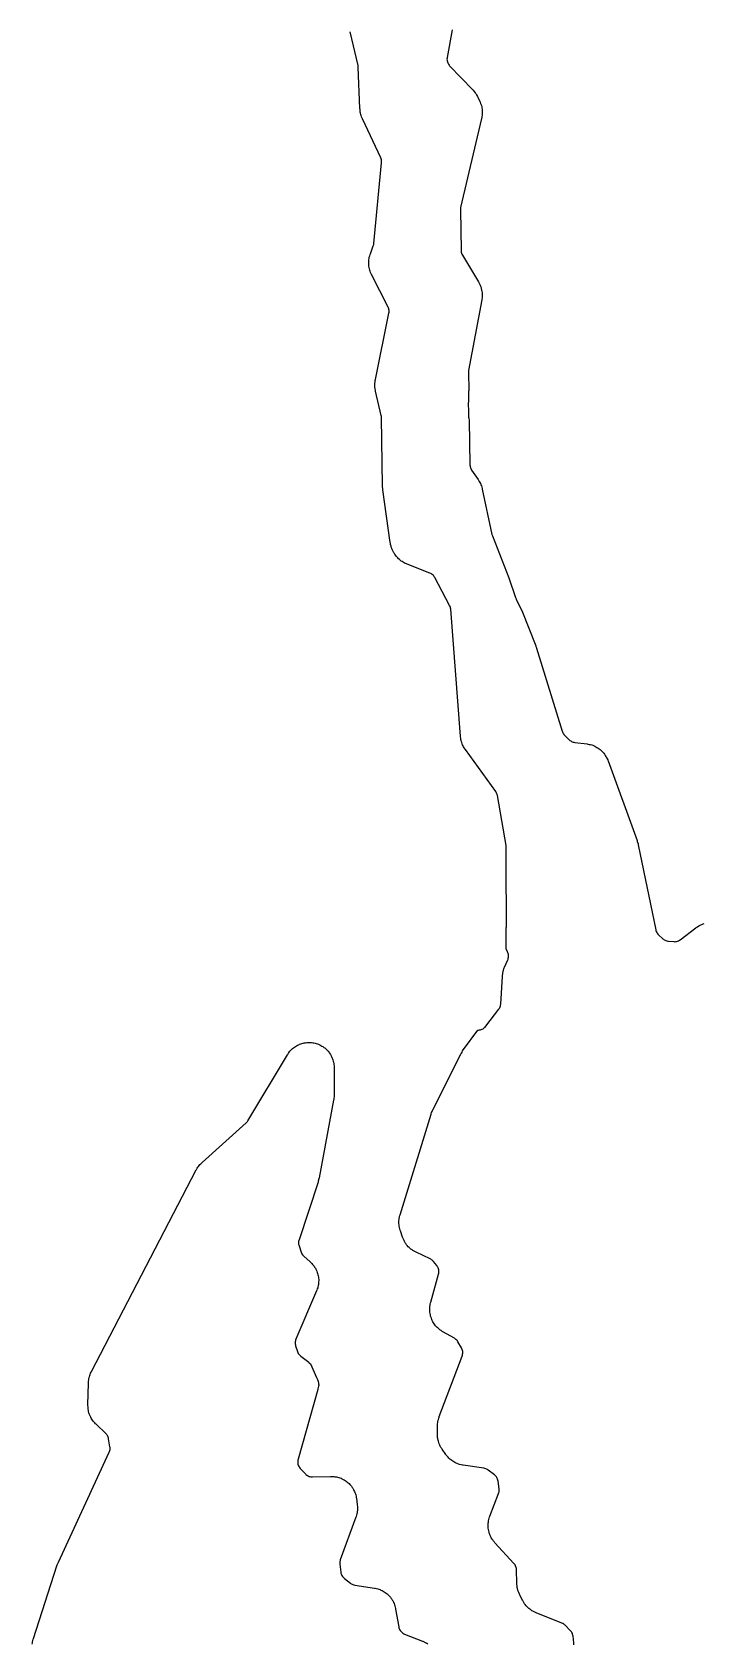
# Model space of a CAD drawing. Header units: millimetres. Extents: x 13 to 182, y 21 to 298.
# Drawn here: x 121.3 to 142.4, y 166.7 to 217.3 of the extents above; entities that cross this region are included whole.
import ezdxf

# ---------------------------------------------------------------- set-up
doc = ezdxf.new("R2010")
doc.units = ezdxf.units.MM
doc.layers.add('CUT', color=7, linetype='CONTINUOUS')

msp = doc.modelspace()

# ---------------------------------------------------------------- linework, layer by layer
at = {"layer": 'CUT'}
for points in [[(134.4704, 217.417), (134.3167, 216.5448), (134.3131, 216.5169), (134.3121, 216.4887), (134.3138, 216.4606), (134.3181, 216.4328), (134.3251, 216.4055), (134.3345, 216.379), (134.3464, 216.3534), (134.3606, 216.3291), (134.3771, 216.3063), (134.3956, 216.285), (135.1196, 215.5302), (135.1361, 215.512), (135.1681, 215.4748), (135.198, 215.4359), (135.2188, 215.4056), (135.2443, 215.3637), (135.2674, 215.3204), (135.2784, 215.2985), (135.3436, 215.159), (135.3522, 215.1393), (135.3685, 215.0996), (135.3829, 215.0592), (135.3922, 215.0284), (135.4027, 214.9868), (135.409, 214.9552), (135.4155, 214.9128), (135.4188, 214.8808), (135.4211, 214.8379), (135.4214, 214.8057), (135.4196, 214.7628), (135.4168, 214.7308), (135.411, 214.6882), (135.4032, 214.646), (135.3988, 214.625), (134.7411, 211.831), (134.7364, 211.8068), (134.7338, 211.7823), (134.7332, 211.7576), (134.753, 210.4789), (134.7552, 210.4476), (134.7606, 210.4166), (134.7692, 210.3863), (134.781, 210.3572), (134.7957, 210.3294), (135.3002, 209.4876), (135.3116, 209.4674), (135.3334, 209.4264), (135.3531, 209.3842), (135.3662, 209.3519), (135.3814, 209.308), (135.391, 209.2745), (135.4016, 209.2293), (135.4078, 209.195), (135.4137, 209.1489), (135.4163, 209.1141), (135.4173, 209.0677), (135.4163, 209.0328), (135.4126, 208.9865), (135.4065, 208.9404), (135.4028, 208.9175), (134.9913, 206.7039), (134.9873, 206.6741), (134.9863, 206.6441), (134.996, 206.062), (134.9928, 206.0464), (134.9883, 206.0163), (134.9868, 205.9858), (134.9873, 205.7493), (134.9759, 205.655), (134.9737, 205.6235), (134.9749, 205.5919), (134.9794, 205.5606), (134.9878, 205.5181), (134.9884, 205.2665), (134.9904, 205.2323), (134.9963, 205.1985), (135.0115, 205.1342), (135.0348, 203.7323), (135.0367, 203.7031), (135.0414, 203.6742), (135.049, 203.646), (135.0592, 203.6186), (135.0721, 203.5923), (135.0874, 203.5675), (135.2922, 203.2692), (135.3043, 203.2507), (135.3273, 203.2133), (135.3486, 203.1748), (135.3631, 203.1452), (135.3804, 203.1048), (135.3919, 203.0739), (135.4053, 203.032), (135.4166, 202.9895), (135.4217, 202.9681), (135.7258, 201.5446), (135.7319, 201.5208), (135.74, 201.4974), (136.2569, 200.1843), (136.4631, 199.5642), (136.4706, 199.5441), (136.4818, 199.5171), (136.4907, 199.4976), (136.6614, 199.1563), (137.1011, 198.0392), (137.1069, 198.0235), (137.1208, 197.9839), (137.1261, 197.9679), (137.933, 195.3622), (137.943, 195.3348), (137.9555, 195.3085), (137.9706, 195.2836), (137.988, 195.2603), (138.0076, 195.2387), (138.156, 195.0905), (138.1769, 195.0714), (138.1996, 195.0545), (138.2237, 195.0397), (138.2491, 195.0273), (138.2756, 195.0173), (138.3029, 195.0099), (138.3308, 195.005), (138.7167, 194.9568), (138.7389, 194.9535), (138.7831, 194.9457), (138.8269, 194.9357), (138.8593, 194.9266), (138.8946, 194.9147), (138.9123, 194.9075), (138.9541, 194.889), (138.995, 194.8685), (139.0247, 194.8515), (139.0633, 194.8269), (139.0912, 194.807), (139.1271, 194.7787), (139.1528, 194.7561), (139.1856, 194.7242), (139.2089, 194.6991), (139.2383, 194.664), (139.259, 194.6367), (139.2846, 194.5988), (139.3083, 194.5598), (139.3197, 194.5399), (139.3644, 194.4569), (139.3662, 194.4527), (139.3744, 194.4318), (140.2836, 191.9234), (140.2936, 191.8925), (140.3157, 191.8143), (140.3234, 191.7827), (140.8724, 189.1176), (140.8801, 189.0879), (140.8908, 189.0592), (140.9044, 189.0316), (140.9208, 189.0057), (140.9397, 188.9815), (140.9609, 188.9594), (141.0943, 188.8342), (141.1163, 188.8155), (141.1401, 188.7989), (141.1653, 188.7847), (141.1917, 188.7731), (141.2192, 188.764), (141.2474, 188.7576), (141.2761, 188.7539), (141.4364, 188.7414), (141.4677, 188.7406), (141.4989, 188.743), (141.5297, 188.7487), (141.5597, 188.7576), (141.5887, 188.7695), (141.6162, 188.7844), (141.642, 188.8021), (142.1292, 189.1744), (142.1472, 189.1875), (142.1838, 189.2127), (142.2216, 189.2361), (142.2508, 189.2522), (142.2908, 189.2717), (142.3214, 189.2848), (142.3631, 189.3003), (142.3948, 189.3104)], [(138.294, 166.6351), (138.2954, 166.6648), (138.2939, 166.6945), (138.2731, 166.9026), (138.2687, 166.9318), (138.2615, 166.9603), (138.2515, 166.988), (138.2389, 167.0146), (138.2237, 167.0399), (138.2061, 167.0635), (138.1862, 167.0853), (138.0262, 167.2446), (138.0038, 167.2648), (137.9794, 167.2826), (137.9535, 167.2979), (137.9261, 167.3105), (137.1156, 167.6353), (137.0943, 167.6445), (137.0523, 167.6638), (137.0114, 167.6854), (136.9816, 167.703), (136.9431, 167.7287), (136.9153, 167.7493), (136.8796, 167.7787), (136.854, 167.8021), (136.8215, 167.8351), (136.7985, 167.861), (136.7696, 167.8971), (136.7494, 167.9252), (136.7243, 167.9641), (136.7013, 168.0042), (136.6903, 168.0245), (136.5988, 168.2047), (136.5883, 168.227), (136.5684, 168.2721), (136.551, 168.3182), (136.54, 168.3535), (136.5277, 168.4012), (136.5206, 168.4375), (136.5136, 168.4863), (136.5094, 168.5354), (136.508, 168.56), (136.4944, 168.9976), (136.4919, 169.028), (136.4864, 169.058), (136.4778, 169.0872), (136.4664, 169.1154), (136.4521, 169.1423), (136.4351, 169.1676), (136.4157, 169.1911), (135.8187, 169.8424), (135.8038, 169.8595), (135.7749, 169.8944), (135.7478, 169.9307), (135.7289, 169.9588), (135.7056, 169.9977), (135.6897, 170.0276), (135.6704, 170.0686), (135.6575, 170.1), (135.6424, 170.1427), (135.6328, 170.1752), (135.6221, 170.2192), (135.6157, 170.2525), (135.6095, 170.2974), (135.6066, 170.3312), (135.6049, 170.3765), (135.6053, 170.4104), (135.6082, 170.4556), (135.6121, 170.4893), (135.6195, 170.534), (135.6267, 170.5671), (135.6386, 170.6108), (135.6527, 170.6539), (135.6602, 170.6752), (135.9337, 171.3889), (135.943, 171.4176), (135.9495, 171.4471), (135.9529, 171.4771), (135.9533, 171.5073), (135.9507, 171.5373), (135.9172, 171.7794), (135.9118, 171.8082), (135.9036, 171.8364), (135.8926, 171.8637), (135.8791, 171.8897), (135.863, 171.9143), (135.8447, 171.9372), (135.8241, 171.9582), (135.8017, 171.9771), (135.6069, 172.1252), (135.5821, 172.1422), (135.5557, 172.1566), (135.528, 172.1683), (135.4993, 172.1772), (135.4698, 172.1831), (134.8213, 172.2803), (134.7988, 172.2843), (134.7541, 172.2933), (134.7099, 172.3046), (134.6773, 172.3147), (134.6345, 172.3304), (134.6031, 172.3438), (134.5621, 172.3637), (134.5322, 172.3802), (134.4934, 172.4042), (134.4653, 172.4236), (134.4292, 172.4514), (134.4032, 172.4736), (134.3701, 172.5049), (134.3465, 172.5296), (134.3167, 172.5641), (134.2887, 172.6001), (134.2751, 172.6184), (134.1609, 172.7814), (134.148, 172.801), (134.1232, 172.8407), (134.1004, 172.8817), (134.085, 172.9133), (134.0666, 172.9564), (134.0546, 172.9894), (134.0408, 173.0342), (134.0322, 173.0683), (134.0232, 173.1143), (134.0182, 173.149), (134.0141, 173.1957), (134.0123, 173.2426), (134.012, 173.266), (134.0158, 173.5257), (134.0165, 173.5452), (134.0188, 173.5842), (134.0227, 173.623), (134.027, 173.6519), (134.0342, 173.6902), (134.041, 173.7187), (134.0516, 173.7563), (134.0638, 173.7933), (134.0703, 173.8117), (134.7891, 175.7121), (134.7982, 175.7403), (134.8045, 175.7693), (134.8079, 175.7988), (134.8083, 175.8285), (134.8059, 175.8581), (134.8005, 175.8873), (134.7922, 175.9159), (134.7811, 175.9434), (134.7674, 175.9698), (134.6549, 176.1621), (134.6375, 176.1885), (134.6174, 176.2129), (134.5949, 176.235), (134.5702, 176.2547), (134.5436, 176.2717), (134.1811, 176.4766), (134.1624, 176.4878), (134.1256, 176.5111), (134.0899, 176.5361), (134.0641, 176.5561), (134.031, 176.5845), (134.0073, 176.6069), (133.9771, 176.6383), (133.9556, 176.6629), (133.9286, 176.6971), (133.9096, 176.7237), (133.886, 176.7603), (133.8697, 176.7886), (133.8498, 176.8274), (133.8363, 176.8571), (133.8202, 176.8976), (133.8097, 176.9285), (133.7976, 176.9704), (133.7901, 177.0022), (133.7821, 177.045), (133.7762, 177.0882), (133.7741, 177.1068), (133.7729, 177.1253), (133.7712, 177.1653), (133.7713, 177.2056), (133.7727, 177.2357), (133.7764, 177.2758), (133.7805, 177.3057), (133.7878, 177.3453), (133.7968, 177.3845), (133.8018, 177.4041), (134.0466, 178.2848), (134.0529, 178.3126), (134.0565, 178.3409), (134.0575, 178.3695), (134.0557, 178.3979), (134.0513, 178.4261), (134.0441, 178.4538), (134.0344, 178.4806), (134.0222, 178.5064), (134.0075, 178.5309), (133.9907, 178.5539), (133.8847, 178.6847), (133.8669, 178.7049), (133.8473, 178.7233), (133.8262, 178.7399), (133.8036, 178.7545), (133.7799, 178.7671), (133.339, 178.9757), (133.319, 178.9857), (133.2796, 179.0068), (133.2413, 179.0299), (133.2135, 179.0485), (133.1776, 179.0753), (133.1518, 179.0966), (133.1188, 179.1267), (133.0952, 179.1505), (133.0653, 179.1838), (133.0442, 179.2098), (133.0178, 179.2459), (132.9994, 179.2739), (132.9767, 179.3124), (132.9612, 179.3421), (132.9424, 179.3827), (132.9257, 179.4241), (132.9179, 179.4451), (132.8488, 179.6444), (132.8416, 179.667), (132.8285, 179.7125), (132.8178, 179.7587), (132.8116, 179.7936), (132.8058, 179.8406), (132.8033, 179.876), (132.8025, 179.9234), (132.8037, 179.9589), (132.8079, 180.0061), (132.8128, 180.0412), (132.822, 180.0877), (132.8335, 180.1336), (132.8399, 180.1565), (133.8121, 183.3147), (133.818, 183.3325), (133.8305, 183.368), (133.8446, 183.4029), (133.8601, 183.4372), (133.8682, 183.4542), (134.7573, 185.2221), (134.7662, 185.2388), (134.7845, 185.2718), (134.8043, 185.304), (134.8254, 185.3353), (134.8362, 185.3508), (135.286, 185.9626), (135.3034, 185.9623), (135.3328, 185.9647), (135.3619, 185.97), (135.3903, 185.9782), (135.4178, 185.9891), (135.444, 186.0026), (135.4688, 186.0187), (135.4919, 186.0371), (135.5131, 186.0577), (135.5321, 186.0803), (135.9396, 186.615), (135.9564, 186.6394), (135.9707, 186.6654), (135.9823, 186.6926), (135.9912, 186.7209), (135.9973, 186.7498), (136.0005, 186.7793), (136.0516, 187.6508), (136.0526, 187.6625), (136.0768, 187.8122), (136.0782, 187.8181), (136.0865, 187.8468), (136.0992, 187.8847), (136.1136, 187.9219), (136.1213, 187.9403), (136.2207, 188.1669), (136.2311, 188.1942), (136.2388, 188.2223), (136.2438, 188.2511), (136.2459, 188.2803), (136.2452, 188.3095), (136.2416, 188.3385), (136.2352, 188.367), (136.2261, 188.3948), (136.2143, 188.4215), (136.1801, 188.4901), (136.1743, 188.5003), (136.1742, 189.1555), (136.1769, 189.1724), (136.1786, 189.2047), (136.174, 191.2537), (136.1737, 191.2586), (136.1736, 191.7143), (136.1725, 191.7402), (136.1691, 191.7659), (135.8949, 193.337), (135.889, 193.3635), (135.8808, 193.3893), (135.8703, 193.4143), (135.8575, 193.4382), (135.8427, 193.4609), (134.8908, 194.7812), (134.8792, 194.7981), (134.8568, 194.8324), (134.8359, 194.8678), (134.8215, 194.8949), (134.8039, 194.932), (134.792, 194.9604), (134.7779, 194.9989), (134.7687, 195.0282), (134.7582, 195.0679), (134.7516, 195.0979), (134.7447, 195.1384), (134.7397, 195.1791), (134.7377, 195.1995), (134.4286, 199.1939), (134.4247, 199.2245), (134.4176, 199.2544), (134.4075, 199.2835), (134.3945, 199.3114), (133.9273, 200.1916), (133.9117, 200.2177), (133.8935, 200.2421), (133.873, 200.2645), (133.8504, 200.2847), (133.8258, 200.3025), (133.7995, 200.3178), (133.7718, 200.3303), (133.0599, 200.6094), (133.0406, 200.6175), (133.0023, 200.6346), (132.965, 200.6534), (132.9376, 200.6688), (132.9022, 200.691), (132.8764, 200.7089), (132.8431, 200.7344), (132.8191, 200.7546), (132.7884, 200.783), (132.7664, 200.8053), (132.7384, 200.8365), (132.7185, 200.8607), (132.6936, 200.8944), (132.6702, 200.9291), (132.6589, 200.9467), (132.6438, 200.9716), (132.6325, 200.9914), (132.6108, 201.0316), (132.5912, 201.0728), (132.5781, 201.1044), (132.5628, 201.1473), (132.553, 201.1801), (132.5421, 201.2244), (132.5334, 201.2692), (132.5297, 201.2917), (132.2964, 202.9511), (132.2934, 202.9789), (132.288, 203.0486), (132.2867, 203.0766), (132.254, 205.2196), (132.2518, 205.2515), (132.2463, 205.283), (132.0667, 206.0551), (132.0618, 206.0787), (132.0534, 206.1262), (132.0476, 206.1741), (132.0452, 206.2102), (132.0445, 206.2584), (132.0459, 206.2945), (132.0504, 206.3426), (132.0575, 206.3903), (132.0617, 206.4141), (132.4863, 208.501), (132.4906, 208.5295), (132.4923, 208.5582), (132.4912, 208.5869), (132.4873, 208.6154), (132.4807, 208.6434), (132.4715, 208.6707), (132.4597, 208.6969), (131.9409, 209.7161), (131.9309, 209.7372), (131.9119, 209.7799), (131.8951, 209.8234), (131.8843, 209.8567), (131.8721, 209.9017), (131.8648, 209.9359), (131.8574, 209.982), (131.8537, 210.0168), (131.8511, 210.0634), (131.8509, 210.0984), (131.8532, 210.145), (131.8567, 210.1798), (131.8638, 210.2259), (131.8708, 210.2602), (131.8827, 210.3053), (131.8968, 210.3498), (131.9044, 210.3719), (131.9961, 210.6157), (132.0044, 210.6409), (132.0103, 210.6667), (132.014, 210.6928), (132.2557, 213.2278), (132.257, 213.2596), (132.255, 213.2914), (132.2496, 213.3229), (132.2408, 213.3535), (132.2289, 213.3831), (131.6556, 214.6118), (131.6466, 214.6322), (131.6298, 214.6735), (131.615, 214.7156), (131.6056, 214.7476), (131.595, 214.7909), (131.5888, 214.8238), (131.5826, 214.8679), (131.5786, 214.9123), (131.5772, 214.9346), (131.5251, 216.2359), (131.5227, 216.2638), (131.5177, 216.2912), (131.274, 217.3496)], [(121.2783, 166.6494), (121.2835, 166.6921), (121.2889, 166.7239), (121.2981, 166.766), (121.3094, 166.8075), (121.3155, 166.8282), (122.0555, 169.1184), (122.0647, 169.144), (122.0894, 169.2072), (122.1, 169.2321), (123.6973, 172.6855), (123.7086, 172.7133), (123.7169, 172.7421), (123.7224, 172.7716), (123.7249, 172.8015), (123.7244, 172.8315), (123.7209, 172.8612), (123.6792, 173.1089), (123.6733, 173.1361), (123.665, 173.1625), (123.6542, 173.1881), (123.6411, 173.2126), (123.6258, 173.2358), (123.6084, 173.2575), (123.5892, 173.2774), (123.2842, 173.5649), (123.2693, 173.5796), (123.2403, 173.6097), (123.2126, 173.6411), (123.193, 173.6656), (123.1684, 173.6994), (123.1512, 173.7256), (123.1298, 173.7616), (123.1151, 173.7892), (123.0971, 173.8271), (123.085, 173.856), (123.0707, 173.8953), (123.0613, 173.9252), (123.0507, 173.9657), (123.0442, 173.9963), (123.0374, 174.0376), (123.0337, 174.0688), (123.0308, 174.1105), (123.0298, 174.1523), (123.0297, 174.1732), (123.0452, 174.8593), (123.0461, 174.8798), (123.0489, 174.9208), (123.0535, 174.9616), (123.0584, 174.992), (123.0668, 175.0322), (123.0744, 175.062), (123.0865, 175.1013), (123.0968, 175.1303), (123.1123, 175.1684), (123.1296, 175.2056), (123.1386, 175.2241), (126.433, 181.5638), (126.4427, 181.5816), (126.463, 181.6166), (126.4848, 181.6507), (126.5023, 181.6755), (126.5271, 181.7075), (126.5467, 181.7306), (126.5743, 181.7603), (126.6032, 181.7886), (126.6179, 181.8025), (128.0005, 183.0436), (128.0218, 183.0647), (128.0409, 183.0878), (128.0575, 183.1127), (129.2958, 185.1801), (129.3074, 185.1984), (129.3314, 185.2345), (129.3572, 185.2694), (129.3777, 185.2945), (129.4067, 185.3268), (129.4295, 185.3498), (129.4615, 185.3791), (129.4865, 185.3999), (129.5211, 185.426), (129.5479, 185.4442), (129.5849, 185.4669), (129.6134, 185.4825), (129.6523, 185.5014), (129.6822, 185.5142), (129.7228, 185.5293), (129.7537, 185.5392), (129.7956, 185.5503), (129.8274, 185.5572), (129.8701, 185.5642), (129.9024, 185.568), (129.9456, 185.5709), (129.9781, 185.5715), (130.0214, 185.5703), (130.0538, 185.5678), (130.0968, 185.5623), (130.1288, 185.5567), (130.1711, 185.5472), (130.2024, 185.5385), (130.2435, 185.525), (130.2739, 185.5134), (130.3135, 185.4959), (130.3426, 185.4814), (130.3804, 185.4602), (130.4079, 185.443), (130.4435, 185.4183), (130.4693, 185.3985), (130.5023, 185.3704), (130.526, 185.3483), (130.5562, 185.3172), (130.5777, 185.2928), (130.6048, 185.259), (130.6238, 185.2326), (130.6475, 185.1963), (130.6639, 185.1683), (130.684, 185.1299), (130.6976, 185.1005), (130.7139, 185.0603), (130.7247, 185.0296), (130.737, 184.9881), (130.7447, 184.9566), (130.753, 184.914), (130.7577, 184.8819), (130.7619, 184.8387), (130.764, 184.7955), (130.7645, 184.7738), (130.7643, 183.9199), (130.7639, 183.8992), (130.7619, 183.8577), (130.7581, 183.8163), (130.7524, 183.7752), (130.749, 183.7547), (130.2922, 181.3127), (130.2857, 181.2835), (130.2671, 181.211), (130.2587, 181.1822), (129.6614, 179.3683), (129.654, 179.3416), (129.649, 179.3144), (129.6466, 179.2869), (129.6467, 179.2593), (129.6494, 179.2318), (129.6546, 179.2046), (129.6623, 179.1781), (129.73, 178.9785), (129.7412, 178.9501), (129.7553, 178.9231), (129.772, 178.8976), (129.7913, 178.8739), (129.8128, 178.8523), (130.0139, 178.6704), (130.0294, 178.6557), (130.0598, 178.6254), (130.0887, 178.5938), (130.1092, 178.5691), (130.135, 178.5348), (130.1531, 178.5082), (130.1754, 178.4717), (130.1909, 178.4435), (130.2097, 178.405), (130.2224, 178.3754), (130.2375, 178.3353), (130.2473, 178.3047), (130.2584, 178.2633), (130.2653, 178.2319), (130.2725, 178.1897), (130.2764, 178.1578), (130.2795, 178.115), (130.2803, 178.0829), (130.2793, 178.04), (130.277, 178.008), (130.272, 177.9654), (130.2667, 177.9337), (130.2576, 177.8918), (130.2493, 177.8608), (130.2363, 177.8199), (130.2214, 177.7798), (130.2134, 177.7598), (129.5654, 176.2441), (129.5549, 176.2154), (129.5473, 176.1858), (129.5427, 176.1556), (129.5413, 176.1251), (129.5429, 176.0945), (129.5477, 176.0643), (129.5555, 176.0348), (129.614, 175.8521), (129.6247, 175.8236), (129.6383, 175.7964), (129.6545, 175.7706), (129.6733, 175.7467), (129.6944, 175.7248), (129.7176, 175.7051), (129.9674, 175.5142), (129.9849, 175.5002), (130.019, 175.4713), (130.025, 175.4657), (130.2155, 175.0377), (130.2237, 175.0182), (130.2391, 174.9788), (130.2526, 174.9387), (130.2613, 174.9082), (130.2709, 174.867), (130.2767, 174.8358), (130.281, 174.8046), (130.2806, 174.7989), (130.2763, 174.7657), (130.2685, 174.7216), (130.2584, 174.678), (130.2529, 174.6563), (129.6323, 172.4653), (129.6255, 172.4354), (129.6218, 172.4049), (129.6211, 172.3743), (129.6236, 172.3437), (129.6293, 172.3136), (129.6379, 172.2841), (129.6496, 172.2558), (129.664, 172.2287), (129.6812, 172.2033), (129.7008, 172.1797), (129.8605, 172.0072), (129.8808, 171.9874), (129.9028, 171.9695), (129.9264, 171.9537), (129.9514, 171.9403), (129.9775, 171.9293), (130.0046, 171.9208), (130.0323, 171.915), (130.0605, 171.9117), (130.0889, 171.9111), (130.6506, 171.9265), (130.6724, 171.9266), (130.7162, 171.9257), (130.7598, 171.9226), (130.7924, 171.9187), (130.8355, 171.9114), (130.8675, 171.9044), (130.9098, 171.893), (130.941, 171.8829), (130.9819, 171.8674), (131.0119, 171.8543), (131.0512, 171.8349), (131.0798, 171.819), (131.117, 171.7959), (131.1439, 171.7772), (131.1787, 171.7506), (131.2037, 171.7294), (131.2357, 171.6996), (131.2585, 171.6761), (131.2875, 171.6433), (131.3079, 171.6176), (131.3335, 171.5822), (131.3514, 171.5547), (131.3734, 171.5169), (131.3886, 171.4878), (131.4068, 171.448), (131.419, 171.4176), (131.4334, 171.3763), (131.4426, 171.3448), (131.4528, 171.3023), (131.4609, 171.2593), (131.4645, 171.2377), (131.4915, 171.0444), (131.494, 171.0226), (131.4979, 170.9788), (131.4997, 170.9349), (131.4995, 170.902), (131.497, 170.8582), (131.4935, 170.8254), (131.4868, 170.782), (131.4801, 170.7498), (131.4692, 170.7072), (131.4562, 170.6653), (131.4491, 170.6445), (130.9602, 169.3039), (130.9518, 169.2767), (130.9459, 169.2488), (130.9427, 169.2205), (130.9422, 169.1921), (130.9444, 169.1637), (130.9753, 168.9176), (130.9804, 168.8889), (130.9882, 168.8607), (130.9987, 168.8335), (131.0118, 168.8074), (131.0274, 168.7827), (131.0454, 168.7596), (131.0654, 168.7384), (131.0875, 168.7192), (131.2772, 168.57), (131.3023, 168.5523), (131.329, 168.5372), (131.3571, 168.525), (131.3863, 168.5157), (131.4163, 168.5094), (132.0312, 168.4132), (132.0524, 168.4094), (132.0946, 168.4007), (132.1364, 168.39), (132.1672, 168.3805), (132.2078, 168.3658), (132.2376, 168.3534), (132.2765, 168.3349), (132.305, 168.3197), (132.342, 168.2976), (132.3689, 168.2798), (132.4036, 168.2542), (132.4287, 168.2339), (132.4608, 168.2051), (132.4838, 168.1825), (132.513, 168.1508), (132.5337, 168.126), (132.5598, 168.0917), (132.578, 168.065), (132.6007, 168.0284), (132.6163, 168.0001), (132.6353, 167.9614), (132.6482, 167.9318), (132.6634, 167.8915), (132.6734, 167.8608), (132.6847, 167.8192), (132.694, 167.7771), (132.6982, 167.756), (132.7941, 167.1963), (132.8009, 167.1663), (132.8107, 167.1371), (132.8235, 167.109), (132.839, 167.0824), (132.8572, 167.0576), (132.8779, 167.0347), (132.9008, 167.0141), (132.9257, 166.9959), (132.9523, 166.9804), (132.9804, 166.9677), (133.5388, 166.7489), (133.5555, 166.7419), (133.6422, 166.6991), (133.6606, 166.6895), (133.6659, 166.6866), (133.6745, 166.6815), (133.7136, 166.6559)]]:
    msp.add_lwpolyline(points, dxfattribs=at)

doc.saveas('drawing.dxf')
